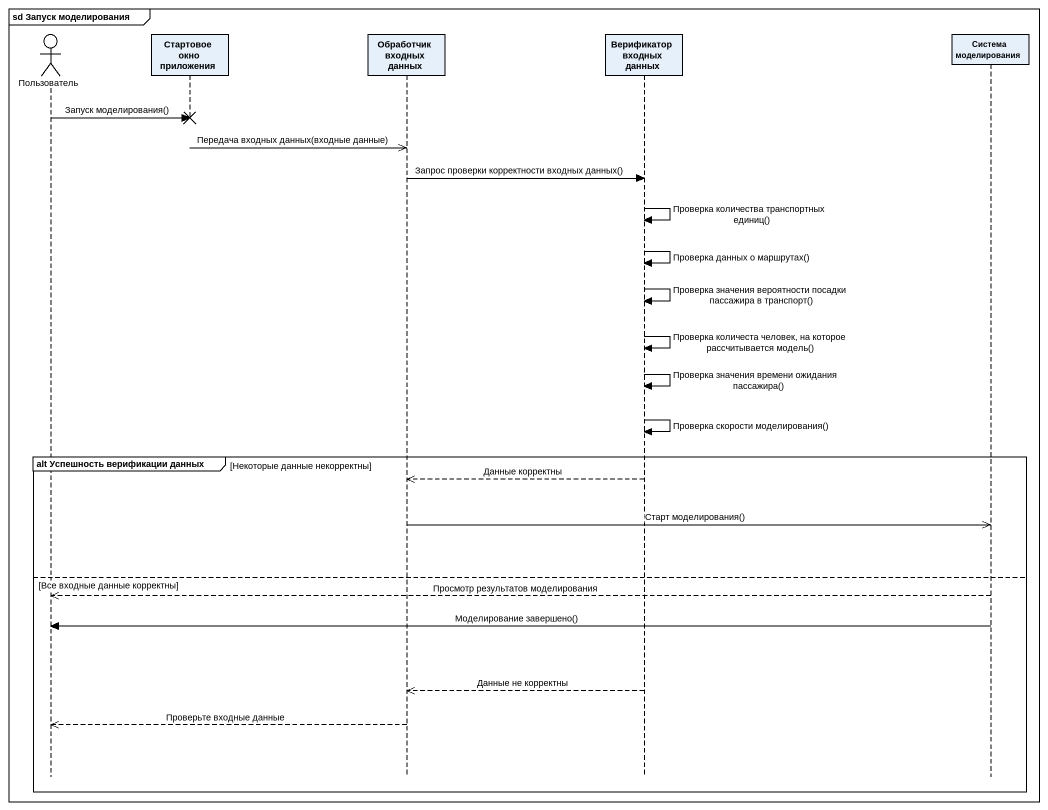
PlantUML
@startuml
mainframe sd Запуск моделирования
hide footbox
actor Пользователь
participant "Стартовое окно приложения" as Стартовое_окно_приложения
participant "Обработчик входных данных" as Обработчик_входных_данных
participant "Верификатор входных данных" as Верификатор_входных_данных
participant "Система моделирования" as Система_моделирования

Пользователь -> Стартовое_окно_приложения !! : Запуск моделирования()
Стартовое_окно_приложения ->> Обработчик_входных_данных : Передача входных данных(входные данные)
Обработчик_входных_данных -> Верификатор_входных_данных : Запрос проверки корректности входных данных()
Верификатор_входных_данных -> Верификатор_входных_данных : Проверка количества транспортных единиц()
Верификатор_входных_данных -> Верификатор_входных_данных : Проверка данных о маршрутах()
Верификатор_входных_данных -> Верификатор_входных_данных : Проверка значения вероятности посадки пассажира в транспорт()
Верификатор_входных_данных -> Верификатор_входных_данных : Проверка количеста человек, на которое рассчитывается модель()
Верификатор_входных_данных -> Верификатор_входных_данных : Проверка значения времени ожидания пассажира()
Верификатор_входных_данных -> Верификатор_входных_данных : Проверка скорости моделирования()
group alt Успешность верификации данных [Некоторые данные некорректны]
  Верификатор_входных_данных -->> Обработчик_входных_данных : Данные корректны
  Обработчик_входных_данных ->> Система_моделирования : Старт моделирования()
else Все входные данные корректны
  Система_моделирования -->> Пользователь : Просмотр результатов моделирования
  Система_моделирования -> Пользователь : Моделирование завершено()
  Верификатор_входных_данных -->> Обработчик_входных_данных : Данные не корректны
  Обработчик_входных_данных -->> Пользователь : Проверьте входные данные
end
@enduml
